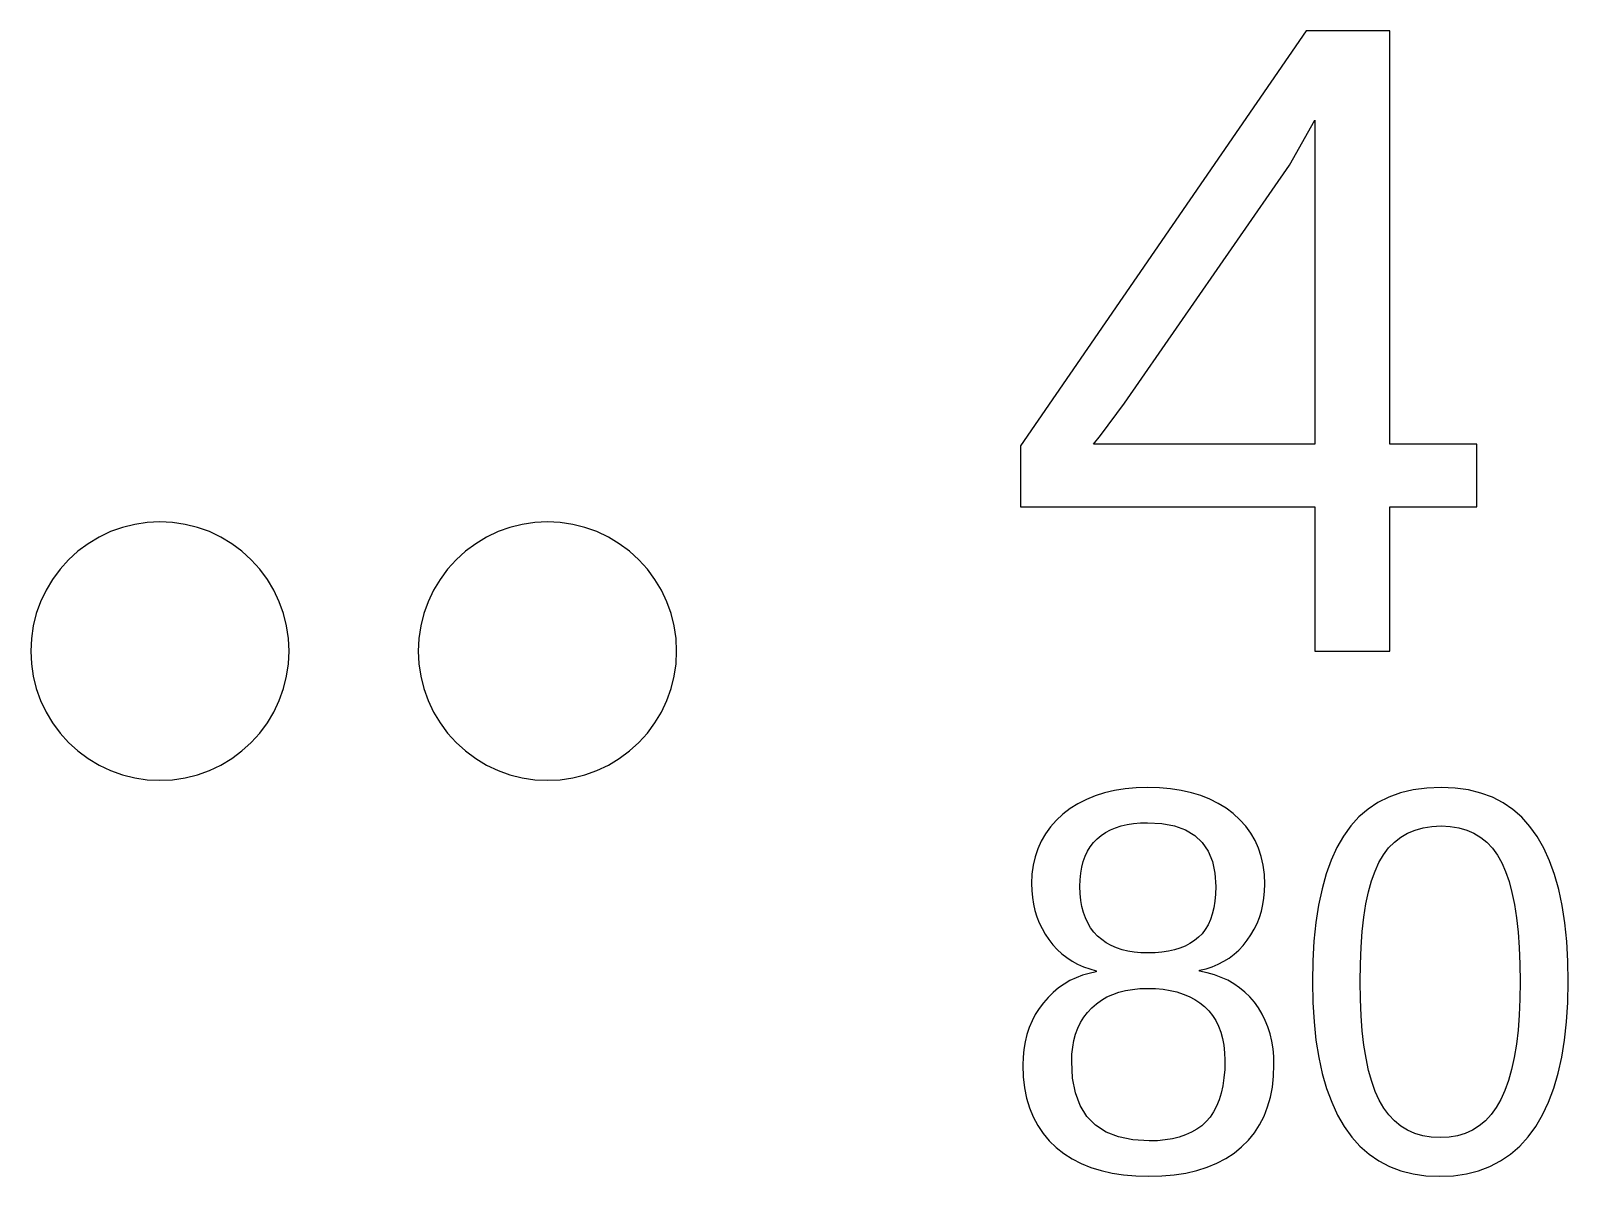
# Model space of a CAD drawing. Header units: metres. Extents: x -61 to 817, y 39 to 684.
# Drawn here: x 19.57 to 31.47, y 413.48 to 422.35 of the extents above; entities that cross this region are included whole.
import ezdxf

# ---------------------------------------------------------------- set-up
doc = ezdxf.new("R2010")
doc.units = ezdxf.units.M

msp = doc.modelspace()

# ---------------------------------------------------------------- linework, layer by layer
for p, q in [((29.4444, 422.345), (27.2334, 419.134)), ((30.0924, 422.345), (29.4444, 422.345)), ((30.0924, 419.145), (30.0924, 422.345)), ((29.3173, 421.306), (29.5134, 421.654)), ((29.5134, 421.654), (29.5134, 419.145)), ((28.0404, 419.462), (29.3173, 421.306)), ((27.8544, 419.212), (28.0404, 419.462)), ((27.7994, 419.145), (27.8544, 419.212)), ((27.2334, 419.134), (27.2334, 418.661)), ((29.5134, 419.145), (27.7994, 419.145)), ((30.7664, 419.145), (30.0924, 419.145)), ((30.7664, 418.661), (30.7664, 419.145)), ((27.2334, 418.661), (29.5134, 418.661)), ((29.5134, 418.661), (29.5134, 417.545)), ((30.0924, 418.661), (30.7664, 418.661)), ((30.0924, 417.545), (30.0924, 418.661)), ((20.1898, 418.469), (20.101, 418.427)), ((20.2822, 418.502), (20.1898, 418.469)), ((20.3773, 418.525), (20.2822, 418.502)), ((20.4744, 418.54), (20.3773, 418.525)), ((20.5724, 418.545), (20.4744, 418.54)), ((20.6705, 418.54), (20.5724, 418.545)), ((20.7675, 418.525), (20.6705, 418.54)), ((20.8627, 418.502), (20.7675, 418.525)), ((20.9551, 418.469), (20.8627, 418.502)), ((21.0438, 418.427), (20.9551, 418.469)), ((23.1897, 418.469), (23.101, 418.427)), ((23.2821, 418.502), (23.1897, 418.469)), ((23.3773, 418.525), (23.2821, 418.502)), ((23.4744, 418.54), (23.3773, 418.525)), ((23.5724, 418.545), (23.4744, 418.54)), ((23.6704, 418.54), (23.5724, 418.545)), ((23.7675, 418.525), (23.6704, 418.54)), ((23.8627, 418.502), (23.7675, 418.525)), ((23.9551, 418.469), (23.8627, 418.502)), ((24.0438, 418.427), (23.9551, 418.469)), ((20.0169, 418.376), (19.938, 418.318)), ((20.101, 418.427), (20.0169, 418.376)), ((21.128, 418.376), (21.0438, 418.427)), ((21.2068, 418.318), (21.128, 418.376)), ((23.0169, 418.376), (22.938, 418.318)), ((23.101, 418.427), (23.0169, 418.376)), ((24.128, 418.376), (24.0438, 418.427)), ((24.2068, 418.318), (24.128, 418.376)), ((19.8653, 418.252), (19.7994, 418.179)), ((19.938, 418.318), (19.8653, 418.252)), ((21.2795, 418.252), (21.2068, 418.318)), ((21.3455, 418.179), (21.2795, 418.252)), ((22.8653, 418.252), (22.7994, 418.179)), ((22.938, 418.318), (22.8653, 418.252)), ((24.2795, 418.252), (24.2068, 418.318)), ((24.3454, 418.179), (24.2795, 418.252)), ((19.7994, 418.179), (19.741, 418.1)), ((21.4039, 418.1), (21.3455, 418.179)), ((22.7994, 418.179), (22.741, 418.1)), ((24.4039, 418.1), (24.3454, 418.179)), ((19.6905, 418.016), (19.6486, 417.927)), ((19.741, 418.1), (19.6905, 418.016)), ((21.4544, 418.016), (21.4039, 418.1)), ((21.4963, 417.927), (21.4544, 418.016)), ((22.6905, 418.016), (22.6485, 417.927)), ((22.741, 418.1), (22.6905, 418.016)), ((24.4543, 418.016), (24.4039, 418.1)), ((24.4963, 417.927), (24.4543, 418.016)), ((19.6486, 417.927), (19.6155, 417.835)), ((21.5294, 417.835), (21.4963, 417.927)), ((22.6485, 417.927), (22.6155, 417.835)), ((24.5294, 417.835), (24.4963, 417.927)), ((19.6155, 417.835), (19.5917, 417.74)), ((21.5532, 417.74), (21.5294, 417.835)), ((22.6155, 417.835), (22.5916, 417.74)), ((24.5532, 417.74), (24.5294, 417.835)), ((19.5773, 417.643), (19.5724, 417.545)), ((19.5917, 417.74), (19.5773, 417.643)), ((21.5676, 417.643), (21.5532, 417.74)), ((21.5724, 417.545), (21.5676, 417.643)), ((22.5772, 417.643), (22.5724, 417.545)), ((22.5916, 417.74), (22.5772, 417.643)), ((24.5676, 417.643), (24.5532, 417.74)), ((24.5724, 417.545), (24.5676, 417.643)), ((19.5724, 417.545), (19.5773, 417.447)), ((21.5676, 417.447), (21.5724, 417.545)), ((22.5724, 417.545), (22.5772, 417.447)), ((24.5676, 417.447), (24.5724, 417.545)), ((29.5134, 417.545), (30.0924, 417.545)), ((19.5773, 417.447), (19.5917, 417.35)), ((21.5532, 417.35), (21.5676, 417.447)), ((22.5772, 417.447), (22.5916, 417.35)), ((24.5532, 417.35), (24.5676, 417.447)), ((19.5917, 417.35), (19.6155, 417.254)), ((21.5294, 417.254), (21.5532, 417.35)), ((22.5916, 417.35), (22.6155, 417.254)), ((24.5294, 417.254), (24.5532, 417.35)), ((19.6155, 417.254), (19.6486, 417.162)), ((19.6486, 417.162), (19.6905, 417.073)), ((21.4544, 417.073), (21.4963, 417.162)), ((21.4963, 417.162), (21.5294, 417.254)), ((22.6155, 417.254), (22.6485, 417.162)), ((22.6485, 417.162), (22.6905, 417.073)), ((24.4543, 417.073), (24.4963, 417.162)), ((24.4963, 417.162), (24.5294, 417.254)), ((19.6905, 417.073), (19.741, 416.989)), ((21.4039, 416.989), (21.4544, 417.073)), ((22.6905, 417.073), (22.741, 416.989)), ((24.4039, 416.989), (24.4543, 417.073)), ((19.741, 416.989), (19.7994, 416.91)), ((21.3455, 416.91), (21.4039, 416.989)), ((22.741, 416.989), (22.7994, 416.91)), ((24.3454, 416.91), (24.4039, 416.989)), ((19.7994, 416.91), (19.8653, 416.838)), ((19.8653, 416.838), (19.938, 416.772)), ((21.2068, 416.772), (21.2795, 416.838)), ((21.2795, 416.838), (21.3455, 416.91)), ((22.7994, 416.91), (22.8653, 416.838)), ((22.8653, 416.838), (22.938, 416.772)), ((24.2068, 416.772), (24.2795, 416.838)), ((24.2795, 416.838), (24.3454, 416.91)), ((19.938, 416.772), (20.0169, 416.713)), ((20.0169, 416.713), (20.101, 416.663)), ((21.0438, 416.663), (21.128, 416.713)), ((21.128, 416.713), (21.2068, 416.772)), ((22.938, 416.772), (23.0169, 416.713)), ((23.0169, 416.713), (23.101, 416.663)), ((24.0438, 416.663), (24.128, 416.713)), ((24.128, 416.713), (24.2068, 416.772)), ((20.101, 416.663), (20.1898, 416.621)), ((20.1898, 416.621), (20.2822, 416.588)), ((20.2822, 416.588), (20.3773, 416.564)), ((20.3773, 416.564), (20.4744, 416.549)), ((20.6705, 416.549), (20.7675, 416.564)), ((20.7675, 416.564), (20.8627, 416.588)), ((20.8627, 416.588), (20.9551, 416.621)), ((20.9551, 416.621), (21.0438, 416.663)), ((23.101, 416.663), (23.1897, 416.621)), ((23.1897, 416.621), (23.2821, 416.588)), ((23.2821, 416.588), (23.3773, 416.564)), ((23.3773, 416.564), (23.4744, 416.549)), ((23.6704, 416.549), (23.7675, 416.564)), ((23.7675, 416.564), (23.8627, 416.588)), ((23.8627, 416.588), (23.9551, 416.621)), ((23.9551, 416.621), (24.0438, 416.663)), ((20.4744, 416.549), (20.5724, 416.545)), ((20.5724, 416.545), (20.6705, 416.549)), ((23.4744, 416.549), (23.5724, 416.545)), ((23.5724, 416.545), (23.6704, 416.549)), ((27.8851, 416.448), (27.8123, 416.425)), ((27.962, 416.466), (27.8851, 416.448)), ((28.043, 416.478), (27.962, 416.466)), ((28.1282, 416.486), (28.043, 416.478)), ((28.2174, 416.489), (28.1282, 416.486)), ((28.3088, 416.486), (28.2174, 416.489)), ((28.3958, 416.479), (28.3088, 416.486)), ((28.4783, 416.466), (28.3958, 416.479)), ((28.5565, 416.449), (28.4783, 416.466)), ((28.6303, 416.426), (28.5565, 416.449)), ((30.1767, 416.447), (30.0857, 416.414)), ((30.2747, 416.47), (30.1767, 416.447)), ((30.3795, 416.484), (30.2747, 416.47)), ((30.4912, 416.489), (30.3795, 416.484)), ((30.5999, 416.484), (30.4912, 416.489)), ((30.7021, 416.47), (30.5999, 416.484)), ((30.7977, 416.446), (30.7021, 416.47)), ((30.8868, 416.414), (30.7977, 416.446)), ((27.6187, 416.326), (27.5624, 416.283)), ((27.6791, 416.364), (27.6187, 416.326)), ((27.7437, 416.397), (27.6791, 416.364)), ((27.8123, 416.425), (27.7437, 416.397)), ((28.6996, 416.399), (28.6303, 416.426)), ((28.7646, 416.366), (28.6996, 416.399)), ((28.8252, 416.329), (28.7646, 416.366)), ((28.8814, 416.287), (28.8252, 416.329)), ((30.0014, 416.373), (29.9241, 416.322)), ((30.0857, 416.414), (30.0014, 416.373)), ((30.9694, 416.371), (30.8868, 416.414)), ((31.0454, 416.32), (30.9694, 416.371)), ((27.5114, 416.235), (27.4664, 416.185)), ((27.5624, 416.283), (27.5114, 416.235)), ((28.0603, 416.203), (28.1097, 416.21)), ((28.1097, 416.21), (28.162, 416.215)), ((28.162, 416.215), (28.2174, 416.217)), ((28.2174, 416.217), (28.3282, 416.211)), ((28.3282, 416.211), (28.426, 416.192)), ((28.9326, 416.24), (28.8814, 416.287)), ((28.9778, 416.19), (28.9326, 416.24)), ((29.8536, 416.261), (29.79, 416.192)), ((29.9241, 416.322), (29.8536, 416.261)), ((31.1149, 416.259), (31.0454, 416.32)), ((31.1778, 416.188), (31.1149, 416.259)), ((27.4274, 416.131), (27.3944, 416.075)), ((27.4664, 416.185), (27.4274, 416.131)), ((27.7993, 416.064), (27.8274, 416.093)), ((27.8274, 416.093), (27.8587, 416.119)), ((27.8587, 416.119), (27.893, 416.142)), ((27.893, 416.142), (27.9303, 416.162)), ((27.9303, 416.162), (27.9706, 416.178)), ((27.9706, 416.178), (28.014, 416.192)), ((28.014, 416.192), (28.0603, 416.203)), ((28.426, 416.192), (28.5108, 416.162)), ((28.5108, 416.162), (28.5825, 416.119)), ((28.5825, 416.119), (28.6411, 416.064)), ((29.017, 416.137), (28.9778, 416.19)), ((29.0501, 416.08), (29.017, 416.137)), ((29.7332, 416.113), (29.683, 416.025)), ((29.79, 416.192), (29.7332, 416.113)), ((30.1281, 416.066), (30.177, 416.105)), ((30.177, 416.105), (30.2305, 416.136)), ((30.2305, 416.136), (30.2887, 416.16)), ((30.2887, 416.16), (30.3516, 416.178)), ((30.3516, 416.178), (30.4191, 416.188)), ((30.4191, 416.188), (30.4912, 416.192)), ((30.4912, 416.192), (30.5614, 416.188)), ((30.5614, 416.188), (30.627, 416.178)), ((30.627, 416.178), (30.6881, 416.16)), ((30.6881, 416.16), (30.7446, 416.135)), ((30.7446, 416.135), (30.7966, 416.103)), ((30.7966, 416.103), (30.8441, 416.065)), ((31.2342, 416.109), (31.1778, 416.188)), ((31.2846, 416.02), (31.2342, 416.109)), ((27.3674, 416.015), (27.3464, 415.952)), ((27.3944, 416.075), (27.3674, 416.015)), ((27.7348, 415.958), (27.753, 415.996)), ((27.753, 415.996), (27.7745, 416.031)), ((27.7745, 416.031), (27.7993, 416.064)), ((28.6411, 416.064), (28.6868, 415.997)), ((28.6868, 415.997), (28.7193, 415.917)), ((29.0772, 416.019), (29.0501, 416.08)), ((29.0983, 415.955), (29.0772, 416.019)), ((29.683, 416.025), (29.6388, 415.927)), ((30.0092, 415.91), (30.0442, 415.969)), ((30.0442, 415.969), (30.0838, 416.021)), ((30.0838, 416.021), (30.1281, 416.066)), ((30.8441, 416.065), (30.887, 416.019)), ((30.887, 416.019), (30.9254, 415.966)), ((31.329, 415.922), (31.2846, 416.02)), ((27.3314, 415.887), (27.3224, 415.818)), ((27.3464, 415.952), (27.3314, 415.887)), ((27.7, 415.825), (27.7083, 415.873)), ((27.7083, 415.873), (27.7199, 415.917)), ((27.7199, 415.917), (27.7348, 415.958)), ((28.7193, 415.917), (28.7389, 415.826)), ((29.1134, 415.887), (29.0983, 415.955)), ((29.1224, 415.816), (29.1134, 415.887)), ((29.6388, 415.927), (29.6004, 415.821)), ((29.9785, 415.843), (30.0092, 415.91)), ((30.9254, 415.966), (30.9592, 415.906)), ((30.9592, 415.906), (30.9892, 415.838)), ((31.3675, 415.815), (31.329, 415.922)), ((27.3224, 415.818), (27.3194, 415.746)), ((27.3194, 415.746), (27.3211, 415.691)), ((27.6934, 415.722), (27.6951, 415.775)), ((27.6951, 415.775), (27.7, 415.825)), ((28.7389, 415.826), (28.7454, 415.722)), ((29.1254, 415.742), (29.1224, 415.816)), ((29.1237, 415.687), (29.1254, 415.742)), ((29.6004, 415.821), (29.568, 415.705)), ((29.9281, 415.682), (29.9515, 415.767)), ((29.9515, 415.767), (29.9785, 415.843)), ((30.9892, 415.838), (31.0157, 415.762)), ((31.0157, 415.762), (31.0386, 415.677)), ((31.4001, 415.699), (31.3675, 415.815)), ((27.3211, 415.691), (27.326, 415.638)), ((27.326, 415.638), (27.3343, 415.587)), ((27.6951, 415.668), (27.6934, 415.722)), ((27.7002, 415.616), (27.6951, 415.668)), ((27.7088, 415.568), (27.7002, 415.616)), ((28.7438, 415.663), (28.7388, 415.609)), ((28.7454, 415.722), (28.7438, 415.663)), ((29.1103, 415.583), (29.1187, 415.634)), ((29.1187, 415.634), (29.1237, 415.687)), ((29.568, 415.705), (29.5414, 415.579)), ((29.9082, 415.588), (29.9281, 415.682)), ((31.0386, 415.677), (31.0581, 415.583)), ((31.4268, 415.575), (31.4001, 415.699)), ((27.3343, 415.587), (27.3459, 415.537)), ((27.3459, 415.537), (27.3608, 415.489)), ((27.7207, 415.523), (27.7088, 415.568)), ((27.736, 415.48), (27.7207, 415.523)), ((28.719, 415.51), (28.7041, 415.467)), ((28.7305, 415.558), (28.719, 415.51)), ((28.7388, 415.609), (28.7305, 415.558)), ((29.0835, 415.484), (29.0986, 415.533)), ((29.0986, 415.533), (29.1103, 415.583)), ((29.5414, 415.579), (29.5208, 415.445)), ((29.892, 415.485), (29.9082, 415.588)), ((31.0581, 415.583), (31.0739, 415.481)), ((31.4475, 415.441), (31.4268, 415.575)), ((27.3608, 415.489), (27.379, 415.442)), ((27.379, 415.442), (27.4005, 415.397)), ((27.4005, 415.397), (27.4253, 415.354)), ((27.7548, 415.441), (27.736, 415.48)), ((27.7769, 415.404), (27.7548, 415.441)), ((27.8025, 415.37), (27.7769, 415.404)), ((28.6644, 415.391), (28.6396, 415.358)), ((28.6859, 415.427), (28.6644, 415.391)), ((28.7041, 415.467), (28.6859, 415.427)), ((29.018, 415.349), (29.0432, 415.392)), ((29.0432, 415.392), (29.065, 415.438)), ((29.065, 415.438), (29.0835, 415.484)), ((29.5208, 415.445), (29.506, 415.301)), ((29.8704, 415.253), (29.8794, 415.374)), ((29.8794, 415.374), (29.892, 415.485)), ((31.0739, 415.481), (31.0863, 415.37)), ((31.4623, 415.298), (31.4475, 415.441)), ((27.4253, 415.354), (27.4534, 415.312)), ((27.4534, 415.312), (27.4846, 415.272)), ((27.4846, 415.272), (27.5182, 415.236)), ((27.8314, 415.34), (27.8025, 415.37)), ((27.8635, 415.312), (27.8314, 415.34)), ((27.8984, 415.288), (27.8635, 415.312)), ((27.9361, 415.267), (27.8984, 415.288)), ((27.9766, 415.249), (27.9361, 415.267)), ((28.5085, 415.262), (28.4682, 415.246)), ((28.5459, 415.282), (28.5085, 415.262)), ((28.5801, 415.304), (28.5459, 415.282)), ((28.6114, 415.33), (28.5801, 415.304)), ((28.6396, 415.358), (28.6114, 415.33)), ((28.9245, 415.231), (28.9582, 415.267)), ((28.9582, 415.267), (28.9894, 415.307)), ((28.9894, 415.307), (29.018, 415.349)), ((29.506, 415.301), (29.4971, 415.147)), ((31.0863, 415.37), (31.0951, 415.25)), ((31.4712, 415.146), (31.4623, 415.298)), ((27.5182, 415.236), (27.5542, 415.203)), ((27.5542, 415.203), (27.5926, 415.173)), ((27.5926, 415.173), (27.6334, 415.146)), ((27.6334, 415.146), (27.6765, 415.122)), ((28.0199, 415.234), (27.9766, 415.249)), ((28.0661, 415.223), (28.0199, 415.234)), ((28.1151, 415.215), (28.0661, 415.223)), ((28.1668, 415.21), (28.1151, 415.215)), ((28.2214, 415.209), (28.1668, 415.21)), ((28.2768, 415.21), (28.2214, 415.209)), ((28.3292, 415.215), (28.2768, 415.21)), ((28.3785, 415.222), (28.3292, 415.215)), ((28.4249, 415.233), (28.3785, 415.222)), ((28.4682, 415.246), (28.4249, 415.233)), ((28.765, 415.121), (28.8086, 415.144)), ((28.8086, 415.144), (28.8497, 415.169)), ((28.8497, 415.169), (28.8883, 415.199)), ((28.8883, 415.199), (28.9245, 415.231)), ((29.4971, 415.147), (29.4942, 414.985)), ((29.865, 415.123), (29.8704, 415.253)), ((31.0951, 415.25), (31.1004, 415.122)), ((31.4742, 414.985), (31.4712, 415.146)), ((27.6643, 415.017), (27.6167, 414.995)), ((27.7142, 415.036), (27.6643, 415.017)), ((27.6765, 415.122), (27.7221, 415.102)), ((27.7662, 415.051), (27.7142, 415.036)), ((27.7221, 415.102), (27.7701, 415.085)), ((27.8204, 415.063), (27.7662, 415.051)), ((27.7701, 415.085), (27.8204, 415.071)), ((27.8204, 415.071), (27.8204, 415.063)), ((28.6194, 415.075), (28.6704, 415.087)), ((28.6194, 415.067), (28.6194, 415.075)), ((28.6786, 415.055), (28.6194, 415.067)), ((28.6704, 415.087), (28.7189, 415.102)), ((28.7348, 415.039), (28.6786, 415.055)), ((28.7189, 415.102), (28.765, 415.121)), ((28.788, 415.02), (28.7348, 415.039)), ((28.8382, 414.997), (28.788, 415.02)), ((29.8632, 414.985), (29.865, 415.123)), ((31.1004, 415.122), (31.1022, 414.985)), ((27.4869, 414.904), (27.4481, 414.865)), ((27.528, 414.938), (27.4869, 414.904)), ((27.5712, 414.968), (27.528, 414.938)), ((27.6167, 414.995), (27.5712, 414.968)), ((27.9478, 414.888), (27.9958, 414.905)), ((27.9958, 414.905), (28.0468, 414.918)), ((28.0468, 414.918), (28.1007, 414.927)), ((28.1007, 414.927), (28.1576, 414.933)), ((28.1576, 414.933), (28.2174, 414.935)), ((28.2174, 414.935), (28.279, 414.933)), ((28.279, 414.933), (28.3374, 414.928)), ((28.3374, 414.928), (28.3927, 414.919)), ((28.3927, 414.919), (28.4448, 414.907)), ((28.4448, 414.907), (28.4938, 414.891)), ((28.8854, 414.97), (28.8382, 414.997)), ((28.9296, 414.94), (28.8854, 414.97)), ((28.9709, 414.906), (28.9296, 414.94)), ((29.0092, 414.868), (28.9709, 414.906)), ((29.4942, 414.985), (29.4972, 414.825)), ((29.865, 414.85), (29.8632, 414.985)), ((31.1022, 414.985), (31.1003, 414.852)), ((31.4711, 414.826), (31.4742, 414.985)), ((27.3781, 414.779), (27.3486, 414.732)), ((27.4114, 414.824), (27.3781, 414.779)), ((27.4481, 414.865), (27.4114, 414.824)), ((27.7529, 414.749), (27.7854, 414.784)), ((27.7854, 414.784), (27.8216, 414.815)), ((27.8216, 414.815), (27.8607, 414.843)), ((27.8607, 414.843), (27.9028, 414.868)), ((27.9028, 414.868), (27.9478, 414.888)), ((28.4938, 414.891), (28.5396, 414.872)), ((28.5396, 414.872), (28.5824, 414.849)), ((28.5824, 414.849), (28.622, 414.823)), ((28.622, 414.823), (28.6584, 414.794)), ((28.6584, 414.794), (28.6916, 414.761)), ((29.0444, 414.827), (29.0092, 414.868)), ((29.0763, 414.783), (29.0444, 414.827)), ((29.1045, 414.736), (29.0763, 414.783)), ((29.4972, 414.825), (29.5063, 414.675)), ((29.8705, 414.723), (29.865, 414.85)), ((31.1003, 414.852), (31.0948, 414.728)), ((31.4617, 414.676), (31.4711, 414.826)), ((27.3231, 414.683), (27.3015, 414.631)), ((27.3486, 414.732), (27.3231, 414.683)), ((27.6783, 414.627), (27.6993, 414.67)), ((27.6993, 414.67), (27.7242, 414.711)), ((27.7242, 414.711), (27.7529, 414.749)), ((28.6916, 414.761), (28.7208, 414.725)), ((28.7208, 414.725), (28.7462, 414.685)), ((28.7462, 414.685), (28.7677, 414.642)), ((29.1289, 414.687), (29.1045, 414.736)), ((29.1495, 414.636), (29.1289, 414.687)), ((29.5063, 414.675), (29.5215, 414.533)), ((29.8796, 414.605), (29.8705, 414.723)), ((31.0948, 414.728), (31.0855, 414.611)), ((31.4462, 414.535), (31.4617, 414.676)), ((27.2838, 414.577), (27.2701, 414.521)), ((27.3015, 414.631), (27.2838, 414.577)), ((27.6476, 414.532), (27.661, 414.581)), ((27.661, 414.581), (27.6783, 414.627)), ((28.7677, 414.642), (28.7852, 414.596)), ((28.7852, 414.596), (28.7989, 414.547)), ((28.7989, 414.547), (28.8086, 414.494)), ((29.1664, 414.582), (29.1495, 414.636)), ((29.1795, 414.526), (29.1664, 414.582)), ((29.8924, 414.495), (29.8796, 414.605)), ((31.0855, 414.611), (31.0726, 414.502)), ((27.2603, 414.463), (27.2544, 414.402)), ((27.2701, 414.521), (27.2603, 414.463)), ((27.6304, 414.369), (27.6323, 414.426)), ((27.6323, 414.426), (27.6381, 414.48)), ((27.6381, 414.48), (27.6476, 414.532)), ((28.8086, 414.494), (28.8145, 414.437)), ((28.8145, 414.437), (28.8164, 414.378)), ((29.1889, 414.468), (29.1795, 414.526)), ((29.1945, 414.407), (29.1889, 414.468)), ((29.5215, 414.533), (29.5428, 414.4)), ((29.9089, 414.394), (29.8924, 414.495)), ((31.0726, 414.502), (31.0559, 414.401)), ((31.4244, 414.402), (31.4462, 414.535)), ((27.2544, 414.402), (27.2524, 414.34)), ((27.2524, 414.34), (27.2556, 414.25)), ((27.6378, 414.24), (27.6304, 414.369)), ((28.8146, 414.308), (28.8093, 414.242)), ((28.8164, 414.378), (28.8146, 414.308)), ((29.1933, 414.255), (29.1964, 414.344)), ((29.1964, 414.344), (29.1945, 414.407)), ((29.5428, 414.4), (29.5701, 414.275)), ((29.929, 414.3), (29.9089, 414.394)), ((31.0355, 414.308), (31.0114, 414.223)), ((31.0559, 414.401), (31.0355, 414.308)), ((31.3964, 414.278), (31.4244, 414.402)), ((27.2556, 414.25), (27.2652, 414.166)), ((27.66, 414.126), (27.6378, 414.24)), ((28.8093, 414.242), (28.8003, 414.181)), ((29.184, 414.171), (29.1933, 414.255)), ((29.5701, 414.275), (29.6035, 414.16)), ((29.9527, 414.215), (29.929, 414.3)), ((29.9801, 414.138), (29.9527, 414.215)), ((31.0114, 414.223), (30.9837, 414.145)), ((31.3622, 414.162), (31.3964, 414.278)), ((27.2652, 414.166), (27.2811, 414.086)), ((27.2811, 414.086), (27.3034, 414.011)), ((27.697, 414.028), (27.66, 414.126)), ((28.7717, 414.071), (28.752, 414.023)), ((28.7878, 414.124), (28.7717, 414.071)), ((28.8003, 414.181), (28.7878, 414.124)), ((29.1469, 414.017), (29.1685, 414.092)), ((29.1685, 414.092), (29.184, 414.171)), ((29.6035, 414.16), (29.643, 414.053)), ((30.0112, 414.07), (29.9801, 414.138)), ((30.0464, 414.009), (30.0112, 414.07)), ((30.9522, 414.076), (30.917, 414.014)), ((30.9837, 414.145), (30.9522, 414.076)), ((31.3217, 414.055), (31.3622, 414.162)), ((27.3034, 414.011), (27.3321, 413.94)), ((27.7487, 413.944), (27.697, 414.028)), ((28.7287, 413.979), (28.7019, 413.939)), ((28.752, 414.023), (28.7287, 413.979)), ((29.0849, 413.88), (29.119, 413.946)), ((29.119, 413.946), (29.1469, 414.017)), ((29.643, 414.053), (29.6886, 413.954)), ((29.6886, 413.954), (29.7402, 413.865)), ((30.086, 413.955), (30.0464, 414.009)), ((30.1297, 413.909), (30.086, 413.955)), ((30.8775, 413.959), (30.8337, 413.911)), ((30.917, 414.014), (30.8775, 413.959)), ((31.2222, 413.867), (31.2751, 413.957)), ((31.2751, 413.957), (31.3217, 414.055)), ((27.3321, 413.94), (27.3671, 413.874)), ((27.3671, 413.874), (27.4085, 413.812)), ((27.8153, 413.876), (27.7487, 413.944)), ((27.8967, 413.823), (27.8153, 413.876)), ((28.5995, 413.845), (28.5579, 413.821)), ((28.6373, 413.872), (28.5995, 413.845)), ((28.6714, 413.904), (28.6373, 413.872)), ((28.7019, 413.939), (28.6714, 413.904)), ((29.0446, 413.818), (29.0849, 413.88)), ((29.7402, 413.865), (29.7981, 413.784)), ((30.1778, 413.869), (30.1297, 413.909)), ((30.2301, 413.837), (30.1778, 413.869)), ((30.2867, 413.812), (30.2301, 413.837)), ((30.7336, 413.838), (30.6771, 413.813)), ((30.7858, 413.871), (30.7336, 413.838)), ((30.8337, 413.911), (30.7858, 413.871)), ((31.1632, 413.786), (31.2222, 413.867)), ((27.4085, 413.812), (27.4563, 413.756)), ((27.4563, 413.756), (27.5104, 413.704)), ((27.9928, 413.785), (27.8967, 413.823)), ((28.1037, 413.762), (27.9928, 413.785)), ((28.2294, 413.755), (28.1037, 413.762)), ((28.2935, 413.756), (28.2294, 413.755)), ((28.3539, 413.762), (28.2935, 413.756)), ((28.4105, 413.771), (28.3539, 413.762)), ((28.4634, 413.784), (28.4105, 413.771)), ((28.5125, 413.801), (28.4634, 413.784)), ((28.5579, 413.821), (28.5125, 413.801)), ((28.887, 413.66), (28.9454, 413.708)), ((28.9454, 413.708), (28.9981, 413.761)), ((28.9981, 413.761), (29.0446, 413.818)), ((29.7981, 413.784), (29.8621, 413.713)), ((29.8621, 413.713), (29.9321, 413.651)), ((30.3476, 413.794), (30.2867, 413.812)), ((30.4128, 413.783), (30.3476, 413.794)), ((30.4822, 413.78), (30.4128, 413.783)), ((30.5514, 413.783), (30.4822, 413.78)), ((30.6164, 413.794), (30.5514, 413.783)), ((30.6771, 413.813), (30.6164, 413.794)), ((31.0276, 413.652), (31.0984, 413.714)), ((31.0984, 413.714), (31.1632, 413.786)), ((27.5104, 413.704), (27.5702, 413.657)), ((27.5702, 413.657), (27.6349, 413.616)), ((27.6349, 413.616), (27.7045, 413.58)), ((28.7539, 413.582), (28.8231, 413.618)), ((28.8231, 413.618), (28.887, 413.66)), ((29.9321, 413.651), (30.0081, 413.599)), ((30.0081, 413.599), (30.0903, 413.556)), ((30.8684, 413.557), (30.951, 413.6)), ((30.951, 413.6), (31.0276, 413.652)), ((27.7045, 413.58), (27.7791, 413.549)), ((27.7791, 413.549), (27.8585, 413.525)), ((27.8585, 413.525), (27.9429, 413.505)), ((27.9429, 413.505), (28.0321, 413.492)), ((28.0321, 413.492), (28.1263, 413.483)), ((28.1263, 413.483), (28.2254, 413.481)), ((28.2254, 413.481), (28.327, 413.483)), ((28.327, 413.483), (28.4231, 413.492)), ((28.4231, 413.492), (28.5139, 413.506)), ((28.5139, 413.506), (28.5993, 413.525)), ((28.5993, 413.525), (28.6793, 413.551)), ((28.6793, 413.551), (28.7539, 413.582)), ((30.0903, 413.556), (30.1784, 413.523)), ((30.1784, 413.523), (30.2726, 413.5)), ((30.2726, 413.5), (30.3729, 413.485)), ((30.3729, 413.485), (30.4792, 413.481)), ((30.4792, 413.481), (30.5854, 413.485)), ((30.5854, 413.485), (30.6856, 413.5)), ((30.6856, 413.5), (30.78, 413.524)), ((30.78, 413.524), (30.8684, 413.557))]:
    msp.add_line(p, q)

doc.saveas('drawing.dxf')
